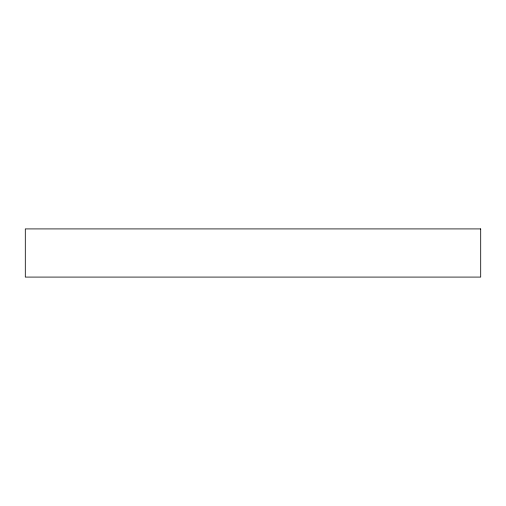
<?xml version="1.0" encoding="UTF-8"?>
<svg xmlns="http://www.w3.org/2000/svg" width="506" height="506" viewBox="0 0 506 506"><rect width="100%" height="100%" fill="white"/><g stroke="black" fill="none" stroke-linecap="round" stroke-linejoin="round"><path stroke-width="0.76" d="M480.7 228.914L25.3 228.914L25.3 277.086L480.7 277.086L480.7 228.914"/></g></svg>
